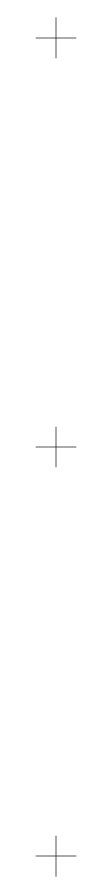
# Model space of a CAD drawing. Header units: millimetres. Extents: x -2481 to 45049, y -11067 to 11055.
# Drawn here: x 18020 to 18527, y -10587 to -80 of the extents above; entities that cross this region are included whole.
import ezdxf

# ---------------------------------------------------------------- set-up
doc = ezdxf.new("R2010")
doc.units = ezdxf.units.MM
doc.layers.add('siatka', color=1, linetype='Continuous')

msp = doc.modelspace()

# ---------------------------------------------------------------- linework, layer by layer
at = {"layer": 'siatka', "color": 2, "linetype": 'Continuous', "const_width": 7}
for points in [[(18273.29, -583.23), (18273.29, -83.23)], [(18023.29, -333.23), (18523.29, -333.23)], [(18273.29, -5583.23), (18273.29, -5083.23)], [(18023.29, -5333.23), (18523.29, -5333.23)], [(18273.29, -10583.23), (18273.29, -10083.23)], [(18023.29, -10333.23), (18523.29, -10333.23)]]:
    msp.add_lwpolyline(points, dxfattribs=at)

doc.saveas('drawing.dxf')
